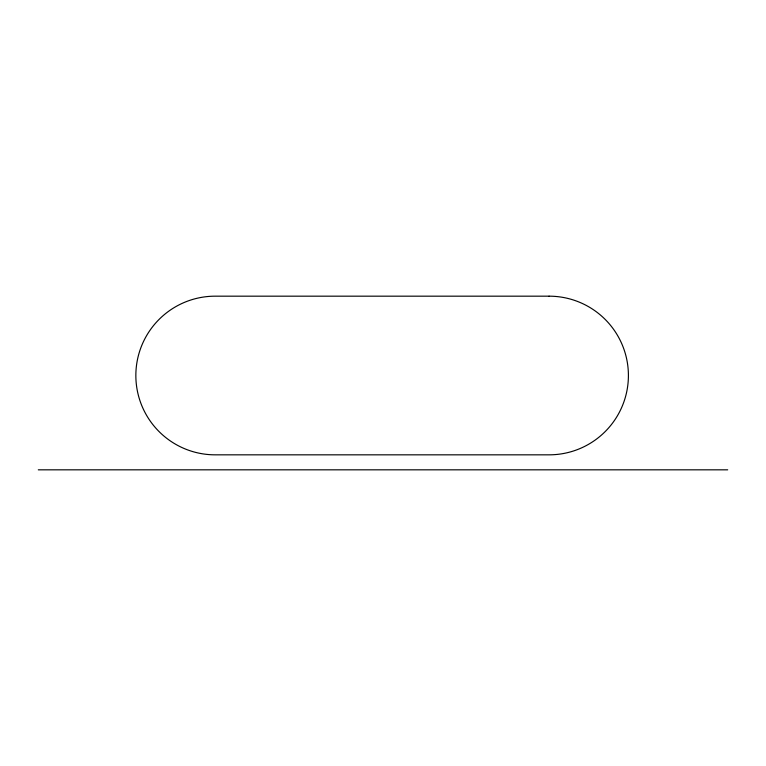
<?xml version="1.0" encoding="UTF-8"?>
<svg xmlns="http://www.w3.org/2000/svg" width="766" height="766" viewBox="0 0 766 766"><rect width="100%" height="100%" fill="white"/><g stroke="black" fill="none" stroke-linecap="round" stroke-linejoin="round"><path stroke-width="1.15" d="M38.3 469.826L727.7 469.826M549.078 296.174L215.179 296.174A79.329 79.329 0 0 0 135.85 375.503A79.329 79.329 0 0 0 215.179 454.832L549.078 454.832A79.329 79.329 0 0 0 628.407 375.503A79.329 79.329 0 0 0 549.078 296.174"/></g></svg>
